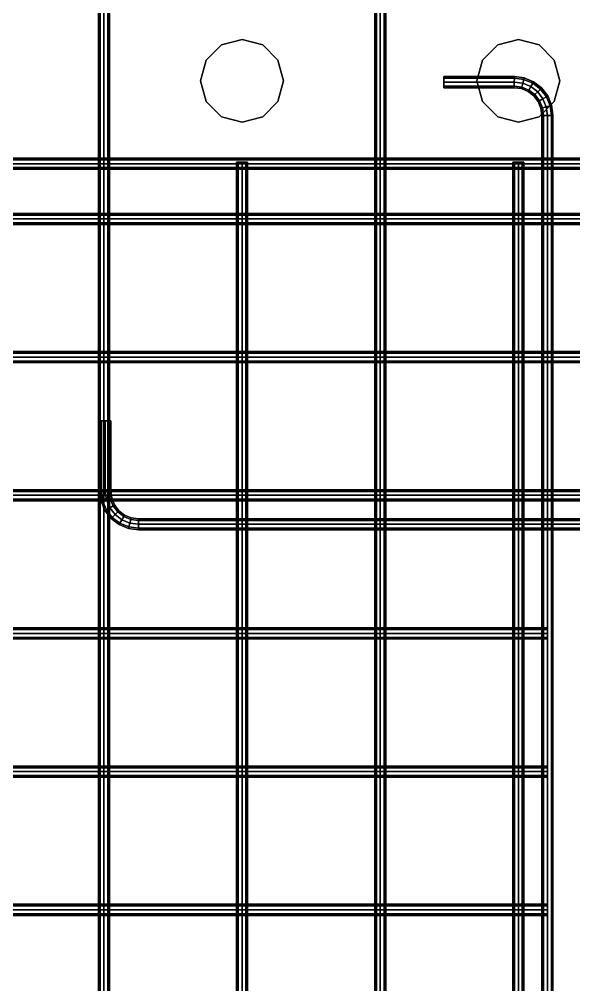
# Model space of a CAD drawing. Extents: x -6000 to 6000, y 0 to 6600.
# Drawn here: x -1522 to -720, y 3692 to 5089 of the extents above; entities that cross this region are included whole.
import ezdxf

# ---------------------------------------------------------------- set-up
doc = ezdxf.new("R2010")
doc.units = 0
for name, color, linetype in [('DUCT', 2, 'CONTINUOUS'), ('REBAR-H', 4, 'CONTINUOUS'), ('REBAR-O', 6, 'CONTINUOUS'), ('REBAR-V', 3, 'CONTINUOUS')]:
    doc.layers.add(name, color=color, linetype=linetype)

msp = doc.modelspace()

# ---------------------------------------------------------------- linework, layer by layer
at = {"layer": 'DUCT'}
for points in [[(-1200, 5060), (-1230, 5051.962), (-1230, 5051.962, 800), (-1200, 5060, 800)], [(-1170, 5051.962), (-1200, 5060), (-1200, 5060, 800), (-1170, 5051.962, 800)], [(-800, 5060), (-830, 5051.962), (-830, 5051.962, 800), (-800, 5060, 800)], [(-770, 5051.962), (-800, 5060), (-800, 5060, 800), (-770, 5051.962, 800)], [(-1230, 5051.962), (-1251.962, 5030), (-1251.962, 5030, 800), (-1230, 5051.962, 800)], [(-1148.038, 5030), (-1170, 5051.962), (-1170, 5051.962, 800), (-1148.038, 5030, 800)], [(-830, 5051.962), (-851.962, 5030), (-851.962, 5030, 800), (-830, 5051.962, 800)], [(-748.038, 5030), (-770, 5051.962), (-770, 5051.962, 800), (-748.038, 5030, 800)], [(-1251.962, 5030), (-1260, 5000), (-1260, 5000, 800), (-1251.962, 5030, 800)], [(-1140, 5000), (-1148.038, 5030), (-1148.038, 5030, 800), (-1140, 5000, 800)], [(-851.962, 5030), (-860, 5000), (-860, 5000, 800), (-851.962, 5030, 800)], [(-740, 5000), (-748.038, 5030), (-748.038, 5030, 800), (-740, 5000, 800)], [(-1260, 5000), (-1251.962, 4970), (-1251.962, 4970, 800), (-1260, 5000, 800)], [(-1148.038, 4970), (-1140, 5000), (-1140, 5000, 800), (-1148.038, 4970, 800)], [(-860, 5000), (-851.962, 4970), (-851.962, 4970, 800), (-860, 5000, 800)], [(-748.038, 4970), (-740, 5000), (-740, 5000, 800), (-748.038, 4970, 800)], [(-1251.962, 4970), (-1230, 4948.038), (-1230, 4948.038, 800), (-1251.962, 4970, 800)], [(-1170, 4948.038), (-1148.038, 4970), (-1148.038, 4970, 800), (-1170, 4948.038, 800)], [(-851.962, 4970), (-830, 4948.038), (-830, 4948.038, 800), (-851.962, 4970, 800)], [(-770, 4948.038), (-748.038, 4970), (-748.038, 4970, 800), (-770, 4948.038, 800)], [(-1230, 4948.038), (-1200, 4940), (-1200, 4940, 800), (-1230, 4948.038, 800)], [(-1200, 4940), (-1170, 4948.038), (-1170, 4948.038, 800), (-1200, 4940, 800)], [(-830, 4948.038), (-800, 4940), (-800, 4940, 800), (-830, 4948.038, 800)], [(-800, 4940), (-770, 4948.038), (-770, 4948.038, 800), (-800, 4940, 800)]]:
    msp.add_3dface(points, dxfattribs=at)
at = {"layer": 'REBAR-H'}
for points in [[(-5155.259, 4885.657, 52.343), (-5155.259, 4888, 58), (5155.259, 4888, 58), (5155.259, 4885.657, 52.343)], [(-5155.259, 4888, 58), (-5155.259, 4885.657, 63.657), (5155.259, 4885.657, 63.657), (5155.259, 4888, 58)], [(-5155.259, 4885.657, 736.343), (-5155.259, 4888, 742), (5155.259, 4888, 742), (5155.259, 4885.657, 736.343)], [(-5155.259, 4888, 742), (-5155.259, 4885.657, 747.657), (5155.259, 4885.657, 747.657), (5155.259, 4888, 742)], [(-5155.259, 4880, 50), (-5155.259, 4885.657, 52.343), (5155.259, 4885.657, 52.343), (5155.259, 4880, 50)], [(-5155.259, 4885.657, 63.657), (-5155.259, 4880, 66), (5155.259, 4880, 66), (5155.259, 4885.657, 63.657)], [(-5155.259, 4880, 734), (-5155.259, 4885.657, 736.343), (5155.259, 4885.657, 736.343), (5155.259, 4880, 734)], [(-5155.259, 4885.657, 747.657), (-5155.259, 4880, 750), (5155.259, 4880, 750), (5155.259, 4885.657, 747.657)], [(-5155.259, 4874.343, 52.343), (-5155.259, 4880, 50), (5155.259, 4880, 50), (5155.259, 4874.343, 52.343)], [(-5155.259, 4880, 66), (-5155.259, 4874.343, 63.657), (5155.259, 4874.343, 63.657), (5155.259, 4880, 66)], [(-5155.259, 4874.343, 736.343), (-5155.259, 4880, 734), (5155.259, 4880, 734), (5155.259, 4874.343, 736.343)], [(-5155.259, 4880, 750), (-5155.259, 4874.343, 747.657), (5155.259, 4874.343, 747.657), (5155.259, 4880, 750)], [(-5155.259, 4872, 58), (-5155.259, 4874.343, 52.343), (5155.259, 4874.343, 52.343), (5155.259, 4872, 58)], [(-5155.259, 4874.343, 63.657), (-5155.259, 4872, 58), (5155.259, 4872, 58), (5155.259, 4874.343, 63.657)], [(-5155.259, 4872, 742), (-5155.259, 4874.343, 736.343), (5155.259, 4874.343, 736.343), (5155.259, 4872, 742)], [(-5155.259, 4874.343, 747.657), (-5155.259, 4872, 742), (5155.259, 4872, 742), (5155.259, 4874.343, 747.657)], [(-5118.895, 4805.657, 52.343), (-5118.895, 4808, 58), (5118.895, 4808, 58), (5118.895, 4805.657, 52.343)], [(-5118.895, 4808, 58), (-5118.895, 4805.657, 63.657), (5118.895, 4805.657, 63.657), (5118.895, 4808, 58)], [(-5118.895, 4805.657, 736.343), (-5118.895, 4808, 742), (5118.895, 4808, 742), (5118.895, 4805.657, 736.343)], [(-5118.895, 4808, 742), (-5118.895, 4805.657, 747.657), (5118.895, 4805.657, 747.657), (5118.895, 4808, 742)], [(-5118.895, 4800, 50), (-5118.895, 4805.657, 52.343), (5118.895, 4805.657, 52.343), (5118.895, 4800, 50)], [(-5118.895, 4805.657, 63.657), (-5118.895, 4800, 66), (5118.895, 4800, 66), (5118.895, 4805.657, 63.657)], [(-5118.895, 4800, 734), (-5118.895, 4805.657, 736.343), (5118.895, 4805.657, 736.343), (5118.895, 4800, 734)], [(-5118.895, 4805.657, 747.657), (-5118.895, 4800, 750), (5118.895, 4800, 750), (5118.895, 4805.657, 747.657)], [(-5118.895, 4794.343, 52.343), (-5118.895, 4800, 50), (5118.895, 4800, 50), (5118.895, 4794.343, 52.343)], [(-5118.895, 4800, 66), (-5118.895, 4794.343, 63.657), (5118.895, 4794.343, 63.657), (5118.895, 4800, 66)], [(-5118.895, 4794.343, 736.343), (-5118.895, 4800, 734), (5118.895, 4800, 734), (5118.895, 4794.343, 736.343)], [(-5118.895, 4800, 750), (-5118.895, 4794.343, 747.657), (5118.895, 4794.343, 747.657), (5118.895, 4800, 750)], [(-5118.895, 4792, 58), (-5118.895, 4794.343, 52.343), (5118.895, 4794.343, 52.343), (5118.895, 4792, 58)], [(-5118.895, 4794.343, 63.657), (-5118.895, 4792, 58), (5118.895, 4792, 58), (5118.895, 4794.343, 63.657)], [(-5118.895, 4792, 742), (-5118.895, 4794.343, 736.343), (5118.895, 4794.343, 736.343), (5118.895, 4792, 742)], [(-5118.895, 4794.343, 747.657), (-5118.895, 4792, 742), (5118.895, 4792, 742), (5118.895, 4794.343, 747.657)], [(-5027.986, 4605.657, 52.343), (-5027.986, 4608, 58), (5027.986, 4608, 58), (5027.986, 4605.657, 52.343)], [(-5027.986, 4608, 58), (-5027.986, 4605.657, 63.657), (5027.986, 4605.657, 63.657), (5027.986, 4608, 58)], [(-5027.986, 4605.657, 736.343), (-5027.986, 4608, 742), (5027.986, 4608, 742), (5027.986, 4605.657, 736.343)], [(-5027.986, 4608, 742), (-5027.986, 4605.657, 747.657), (5027.986, 4605.657, 747.657), (5027.986, 4608, 742)], [(-5027.986, 4600, 50), (-5027.986, 4605.657, 52.343), (5027.986, 4605.657, 52.343), (5027.986, 4600, 50)], [(-5027.986, 4605.657, 63.657), (-5027.986, 4600, 66), (5027.986, 4600, 66), (5027.986, 4605.657, 63.657)], [(-5027.986, 4600, 734), (-5027.986, 4605.657, 736.343), (5027.986, 4605.657, 736.343), (5027.986, 4600, 734)], [(-5027.986, 4605.657, 747.657), (-5027.986, 4600, 750), (5027.986, 4600, 750), (5027.986, 4605.657, 747.657)], [(-5027.986, 4594.343, 52.343), (-5027.986, 4600, 50), (5027.986, 4600, 50), (5027.986, 4594.343, 52.343)], [(-5027.986, 4600, 66), (-5027.986, 4594.343, 63.657), (5027.986, 4594.343, 63.657), (5027.986, 4600, 66)], [(-5027.986, 4594.343, 736.343), (-5027.986, 4600, 734), (5027.986, 4600, 734), (5027.986, 4594.343, 736.343)], [(-5027.986, 4600, 750), (-5027.986, 4594.343, 747.657), (5027.986, 4594.343, 747.657), (5027.986, 4600, 750)], [(-5027.986, 4592, 58), (-5027.986, 4594.343, 52.343), (5027.986, 4594.343, 52.343), (5027.986, 4592, 58)], [(-5027.986, 4594.343, 63.657), (-5027.986, 4592, 58), (5027.986, 4592, 58), (5027.986, 4594.343, 63.657)], [(-5027.986, 4592, 742), (-5027.986, 4594.343, 736.343), (5027.986, 4594.343, 736.343), (5027.986, 4592, 742)], [(-5027.986, 4594.343, 747.657), (-5027.986, 4592, 742), (5027.986, 4592, 742), (5027.986, 4594.343, 747.657)], [(-4937.077, 4405.657, 52.343), (-4937.077, 4408, 58), (4937.077, 4408, 58), (4937.077, 4405.657, 52.343)], [(-4937.077, 4408, 58), (-4937.077, 4405.657, 63.657), (4937.077, 4405.657, 63.657), (4937.077, 4408, 58)], [(-4937.077, 4405.657, 736.343), (-4937.077, 4408, 742), (4937.077, 4408, 742), (4937.077, 4405.657, 736.343)], [(-4937.077, 4408, 742), (-4937.077, 4405.657, 747.657), (4937.077, 4405.657, 747.657), (4937.077, 4408, 742)], [(-4937.077, 4400, 50), (-4937.077, 4405.657, 52.343), (4937.077, 4405.657, 52.343), (4937.077, 4400, 50)], [(-4937.077, 4405.657, 63.657), (-4937.077, 4400, 66), (4937.077, 4400, 66), (4937.077, 4405.657, 63.657)], [(-4937.077, 4400, 734), (-4937.077, 4405.657, 736.343), (4937.077, 4405.657, 736.343), (4937.077, 4400, 734)], [(-4937.077, 4405.657, 747.657), (-4937.077, 4400, 750), (4937.077, 4400, 750), (4937.077, 4405.657, 747.657)], [(-4937.077, 4394.343, 52.343), (-4937.077, 4400, 50), (4937.077, 4400, 50), (4937.077, 4394.343, 52.343)], [(-4937.077, 4400, 66), (-4937.077, 4394.343, 63.657), (4937.077, 4394.343, 63.657), (4937.077, 4400, 66)], [(-4937.077, 4394.343, 736.343), (-4937.077, 4400, 734), (4937.077, 4400, 734), (4937.077, 4394.343, 736.343)], [(-4937.077, 4400, 750), (-4937.077, 4394.343, 747.657), (4937.077, 4394.343, 747.657), (4937.077, 4400, 750)], [(-4937.077, 4392, 58), (-4937.077, 4394.343, 52.343), (4937.077, 4394.343, 52.343), (4937.077, 4392, 58)], [(-4937.077, 4394.343, 63.657), (-4937.077, 4392, 58), (4937.077, 4392, 58), (4937.077, 4394.343, 63.657)], [(-4937.077, 4392, 742), (-4937.077, 4394.343, 736.343), (4937.077, 4394.343, 736.343), (4937.077, 4392, 742)], [(-4937.077, 4394.343, 747.657), (-4937.077, 4392, 742), (4937.077, 4392, 742), (4937.077, 4394.343, 747.657)], [(-4846.168, 4205.657, 52.343), (-4846.168, 4208, 58), (-758, 4208, 58), (-758, 4205.657, 52.343)], [(-4846.168, 4208, 58), (-4846.168, 4205.657, 63.657), (-758, 4205.657, 63.657), (-758, 4208, 58)], [(-4846.168, 4205.657, 736.343), (-4846.168, 4208, 742), (-758, 4208, 742), (-758, 4205.657, 736.343)], [(-4846.168, 4208, 742), (-4846.168, 4205.657, 747.657), (-758, 4205.657, 747.657), (-758, 4208, 742)], [(-4846.168, 4200, 50), (-4846.168, 4205.657, 52.343), (-758, 4205.657, 52.343), (-758, 4200, 50)], [(-4846.168, 4205.657, 63.657), (-4846.168, 4200, 66), (-758, 4200, 66), (-758, 4205.657, 63.657)], [(-4846.168, 4200, 734), (-4846.168, 4205.657, 736.343), (-758, 4205.657, 736.343), (-758, 4200, 734)], [(-4846.168, 4205.657, 747.657), (-4846.168, 4200, 750), (-758, 4200, 750), (-758, 4205.657, 747.657)], [(-4846.168, 4194.343, 52.343), (-4846.168, 4200, 50), (-758, 4200, 50), (-758, 4194.343, 52.343)], [(-4846.168, 4200, 66), (-4846.168, 4194.343, 63.657), (-758, 4194.343, 63.657), (-758, 4200, 66)], [(-4846.168, 4194.343, 736.343), (-4846.168, 4200, 734), (-758, 4200, 734), (-758, 4194.343, 736.343)], [(-4846.168, 4200, 750), (-4846.168, 4194.343, 747.657), (-758, 4194.343, 747.657), (-758, 4200, 750)], [(-4846.168, 4192, 58), (-4846.168, 4194.343, 52.343), (-758, 4194.343, 52.343), (-758, 4192, 58)], [(-4846.168, 4194.343, 63.657), (-4846.168, 4192, 58), (-758, 4192, 58), (-758, 4194.343, 63.657)], [(-4846.168, 4192, 742), (-4846.168, 4194.343, 736.343), (-758, 4194.343, 736.343), (-758, 4192, 742)], [(-4846.168, 4194.343, 747.657), (-4846.168, 4192, 742), (-758, 4192, 742), (-758, 4194.343, 747.657)], [(-4755.259, 4005.657, 52.343), (-4755.259, 4008, 58), (-758, 4008, 58), (-758, 4005.657, 52.343)], [(-4755.259, 4008, 58), (-4755.259, 4005.657, 63.657), (-758, 4005.657, 63.657), (-758, 4008, 58)], [(-4755.259, 4005.657, 736.343), (-4755.259, 4008, 742), (-758, 4008, 742), (-758, 4005.657, 736.343)], [(-4755.259, 4008, 742), (-4755.259, 4005.657, 747.657), (-758, 4005.657, 747.657), (-758, 4008, 742)], [(-4755.259, 4000, 50), (-4755.259, 4005.657, 52.343), (-758, 4005.657, 52.343), (-758, 4000, 50)], [(-4755.259, 4005.657, 63.657), (-4755.259, 4000, 66), (-758, 4000, 66), (-758, 4005.657, 63.657)], [(-4755.259, 4000, 734), (-4755.259, 4005.657, 736.343), (-758, 4005.657, 736.343), (-758, 4000, 734)], [(-4755.259, 4005.657, 747.657), (-4755.259, 4000, 750), (-758, 4000, 750), (-758, 4005.657, 747.657)], [(-4755.259, 3994.343, 52.343), (-4755.259, 4000, 50), (-758, 4000, 50), (-758, 3994.343, 52.343)], [(-4755.259, 4000, 66), (-4755.259, 3994.343, 63.657), (-758, 3994.343, 63.657), (-758, 4000, 66)], [(-4755.259, 3994.343, 736.343), (-4755.259, 4000, 734), (-758, 4000, 734), (-758, 3994.343, 736.343)], [(-4755.259, 4000, 750), (-4755.259, 3994.343, 747.657), (-758, 3994.343, 747.657), (-758, 4000, 750)], [(-4755.259, 3992, 58), (-4755.259, 3994.343, 52.343), (-758, 3994.343, 52.343), (-758, 3992, 58)], [(-4755.259, 3994.343, 63.657), (-4755.259, 3992, 58), (-758, 3992, 58), (-758, 3994.343, 63.657)], [(-4755.259, 3992, 742), (-4755.259, 3994.343, 736.343), (-758, 3994.343, 736.343), (-758, 3992, 742)], [(-4755.259, 3994.343, 747.657), (-4755.259, 3992, 742), (-758, 3992, 742), (-758, 3994.343, 747.657)], [(-4664.35, 3805.657, 52.343), (-4664.35, 3808, 58), (-758, 3808, 58), (-758, 3805.657, 52.343)], [(-4664.35, 3808, 58), (-4664.35, 3805.657, 63.657), (-758, 3805.657, 63.657), (-758, 3808, 58)], [(-4664.35, 3805.657, 736.343), (-4664.35, 3808, 742), (-758, 3808, 742), (-758, 3805.657, 736.343)], [(-4664.35, 3808, 742), (-4664.35, 3805.657, 747.657), (-758, 3805.657, 747.657), (-758, 3808, 742)], [(-4664.35, 3800, 50), (-4664.35, 3805.657, 52.343), (-758, 3805.657, 52.343), (-758, 3800, 50)], [(-4664.35, 3805.657, 63.657), (-4664.35, 3800, 66), (-758, 3800, 66), (-758, 3805.657, 63.657)], [(-4664.35, 3800, 734), (-4664.35, 3805.657, 736.343), (-758, 3805.657, 736.343), (-758, 3800, 734)], [(-4664.35, 3805.657, 747.657), (-4664.35, 3800, 750), (-758, 3800, 750), (-758, 3805.657, 747.657)], [(-4664.35, 3794.343, 52.343), (-4664.35, 3800, 50), (-758, 3800, 50), (-758, 3794.343, 52.343)], [(-4664.35, 3800, 66), (-4664.35, 3794.343, 63.657), (-758, 3794.343, 63.657), (-758, 3800, 66)], [(-4664.35, 3794.343, 736.343), (-4664.35, 3800, 734), (-758, 3800, 734), (-758, 3794.343, 736.343)], [(-4664.35, 3800, 750), (-4664.35, 3794.343, 747.657), (-758, 3794.343, 747.657), (-758, 3800, 750)], [(-4664.35, 3792, 58), (-4664.35, 3794.343, 52.343), (-758, 3794.343, 52.343), (-758, 3792, 58)], [(-4664.35, 3794.343, 63.657), (-4664.35, 3792, 58), (-758, 3792, 58), (-758, 3794.343, 63.657)], [(-4664.35, 3792, 742), (-4664.35, 3794.343, 736.343), (-758, 3794.343, 736.343), (-758, 3792, 742)], [(-4664.35, 3794.343, 747.657), (-4664.35, 3792, 742), (-758, 3792, 742), (-758, 3794.343, 747.657)]]:
    msp.add_3dface(points, dxfattribs=at)
at = {"layer": 'REBAR-O'}
for points in [[(-805.886, 5005.999, 58), (-805.919, 5003.656, 52.343), (-908, 5003.657, 52.343), (-908, 5006, 58)], [(-805.919, 5003.656, 63.657), (-805.886, 5005.999, 58), (-908, 5006, 58), (-908, 5003.657, 63.657)], [(-805.886, 5005.999, 742), (-805.919, 5003.656, 736.343), (-908, 5003.657, 736.343), (-908, 5006, 742)], [(-805.919, 5003.656, 747.657), (-805.886, 5005.999, 742), (-908, 5006, 742), (-908, 5003.657, 747.657)], [(-805.919, 5003.656, 52.343), (-806, 4998, 50), (-908, 4998, 50), (-908, 5003.657, 52.343)], [(-806, 4998, 66), (-805.919, 5003.656, 63.657), (-908, 5003.657, 63.657), (-908, 4998, 66)], [(-805.919, 5003.656, 736.343), (-806, 4998, 734), (-908, 4998, 734), (-908, 5003.657, 736.343)], [(-806, 4998, 750), (-805.919, 5003.656, 747.657), (-908, 5003.657, 747.657), (-908, 4998, 750)], [(-792.113, 5001.829, 52.343), (-793.577, 4996.364, 50), (-806, 4998, 50), (-805.919, 5003.656, 52.343)], [(-793.577, 4996.364, 66), (-792.113, 5001.829, 63.657), (-805.919, 5003.656, 63.657), (-806, 4998, 66)], [(-792.113, 5001.829, 736.343), (-793.577, 4996.364, 734), (-806, 4998, 734), (-805.919, 5003.656, 736.343)], [(-793.577, 4996.364, 750), (-792.113, 5001.829, 747.657), (-805.919, 5003.656, 747.657), (-806, 4998, 750)], [(-791.506, 5004.092, 58), (-792.113, 5001.829, 52.343), (-805.919, 5003.656, 52.343), (-805.886, 5005.999, 58)], [(-792.113, 5001.829, 63.657), (-791.506, 5004.092, 58), (-805.886, 5005.999, 58), (-805.919, 5003.656, 63.657)], [(-791.506, 5004.092, 742), (-792.113, 5001.829, 736.343), (-805.919, 5003.656, 736.343), (-805.886, 5005.999, 742)], [(-792.113, 5001.829, 747.657), (-791.506, 5004.092, 742), (-805.886, 5005.999, 742), (-805.919, 5003.656, 747.657)], [(-778, 4998.497, 58), (-779.172, 4996.468, 52.343), (-792.113, 5001.829, 52.343), (-791.506, 5004.092, 58)], [(-779.172, 4996.468, 63.657), (-778, 4998.497, 58), (-791.506, 5004.092, 58), (-792.113, 5001.829, 63.657)], [(-778, 4998.497, 742), (-779.172, 4996.468, 736.343), (-792.113, 5001.829, 736.343), (-791.506, 5004.092, 742)], [(-779.172, 4996.468, 747.657), (-778, 4998.497, 742), (-791.506, 5004.092, 742), (-792.113, 5001.829, 747.657)], [(-806, 4998, 50), (-806.081, 4992.344, 52.343), (-908, 4992.343, 52.343), (-908, 4998, 50)], [(-806.081, 4992.344, 63.657), (-806, 4998, 66), (-908, 4998, 66), (-908, 4992.343, 63.657)], [(-806, 4998, 734), (-806.081, 4992.344, 736.343), (-908, 4992.343, 736.343), (-908, 4998, 734)], [(-806.081, 4992.344, 747.657), (-806, 4998, 750), (-908, 4998, 750), (-908, 4992.343, 747.657)], [(-806.081, 4992.344, 52.343), (-806.114, 4990.001, 58), (-908, 4990, 58), (-908, 4992.343, 52.343)], [(-806.114, 4990.001, 58), (-806.081, 4992.344, 63.657), (-908, 4992.343, 63.657), (-908, 4990, 58)], [(-806.081, 4992.344, 736.343), (-806.114, 4990.001, 742), (-908, 4990, 742), (-908, 4992.343, 736.343)], [(-806.114, 4990.001, 742), (-806.081, 4992.344, 747.657), (-908, 4992.343, 747.657), (-908, 4990, 742)], [(-795.041, 4990.9, 52.343), (-795.647, 4988.637, 58), (-806.114, 4990.001, 58), (-806.081, 4992.344, 52.343)], [(-795.647, 4988.637, 58), (-795.041, 4990.9, 63.657), (-806.081, 4992.344, 63.657), (-806.114, 4990.001, 58)], [(-795.041, 4990.9, 736.343), (-795.647, 4988.637, 742), (-806.114, 4990.001, 742), (-806.081, 4992.344, 736.343)], [(-795.647, 4988.637, 742), (-795.041, 4990.9, 747.657), (-806.081, 4992.344, 747.657), (-806.114, 4990.001, 742)], [(-793.577, 4996.364, 50), (-795.041, 4990.9, 52.343), (-806.081, 4992.344, 52.343), (-806, 4998, 50)], [(-795.041, 4990.9, 63.657), (-793.577, 4996.364, 66), (-806, 4998, 66), (-806.081, 4992.344, 63.657)], [(-793.577, 4996.364, 734), (-795.041, 4990.9, 736.343), (-806.081, 4992.344, 736.343), (-806, 4998, 734)], [(-795.041, 4990.9, 747.657), (-793.577, 4996.364, 750), (-806, 4998, 750), (-806.081, 4992.344, 747.657)], [(-784.828, 4986.67, 52.343), (-786, 4984.641, 58), (-795.647, 4988.637, 58), (-795.041, 4990.9, 52.343)], [(-786, 4984.641, 58), (-784.828, 4986.67, 63.657), (-795.041, 4990.9, 63.657), (-795.647, 4988.637, 58)], [(-784.828, 4986.67, 736.343), (-786, 4984.641, 742), (-795.647, 4988.637, 742), (-795.041, 4990.9, 736.343)], [(-786, 4984.641, 742), (-784.828, 4986.67, 747.657), (-795.041, 4990.9, 747.657), (-795.647, 4988.637, 742)], [(-782, 4991.569, 50), (-784.828, 4986.67, 52.343), (-795.041, 4990.9, 52.343), (-793.577, 4996.364, 50)], [(-784.828, 4986.67, 63.657), (-782, 4991.569, 66), (-793.577, 4996.364, 66), (-795.041, 4990.9, 63.657)], [(-782, 4991.569, 734), (-784.828, 4986.67, 736.343), (-795.041, 4990.9, 736.343), (-793.577, 4996.364, 734)], [(-784.828, 4986.67, 747.657), (-782, 4991.569, 750), (-793.577, 4996.364, 750), (-795.041, 4990.9, 747.657)], [(-779.172, 4996.468, 52.343), (-782, 4991.569, 50), (-793.577, 4996.364, 50), (-792.113, 5001.829, 52.343)], [(-782, 4991.569, 66), (-779.172, 4996.468, 63.657), (-792.113, 5001.829, 63.657), (-793.577, 4996.364, 66)], [(-779.172, 4996.468, 736.343), (-782, 4991.569, 734), (-793.577, 4996.364, 734), (-792.113, 5001.829, 736.343)], [(-782, 4991.569, 750), (-779.172, 4996.468, 747.657), (-792.113, 5001.829, 747.657), (-793.577, 4996.364, 750)], [(-772.059, 4983.941, 50), (-776.059, 4979.941, 52.343), (-784.828, 4986.67, 52.343), (-782, 4991.569, 50)], [(-776.059, 4979.941, 63.657), (-772.059, 4983.941, 66), (-782, 4991.569, 66), (-784.828, 4986.67, 63.657)], [(-772.059, 4983.941, 734), (-776.059, 4979.941, 736.343), (-784.828, 4986.67, 736.343), (-782, 4991.569, 734)], [(-776.059, 4979.941, 747.657), (-772.059, 4983.941, 750), (-782, 4991.569, 750), (-784.828, 4986.67, 747.657)], [(-768.059, 4987.941, 52.343), (-772.059, 4983.941, 50), (-782, 4991.569, 50), (-779.172, 4996.468, 52.343)], [(-772.059, 4983.941, 66), (-768.059, 4987.941, 63.657), (-779.172, 4996.468, 63.657), (-782, 4991.569, 66)], [(-768.059, 4987.941, 736.343), (-772.059, 4983.941, 734), (-782, 4991.569, 734), (-779.172, 4996.468, 736.343)], [(-772.059, 4983.941, 750), (-768.059, 4987.941, 747.657), (-779.172, 4996.468, 747.657), (-782, 4991.569, 750)], [(-766.402, 4989.598, 58), (-768.059, 4987.941, 52.343), (-779.172, 4996.468, 52.343), (-778, 4998.497, 58)], [(-768.059, 4987.941, 63.657), (-766.402, 4989.598, 58), (-778, 4998.497, 58), (-779.172, 4996.468, 63.657)], [(-766.402, 4989.598, 742), (-768.059, 4987.941, 736.343), (-779.172, 4996.468, 736.343), (-778, 4998.497, 742)], [(-768.059, 4987.941, 747.657), (-766.402, 4989.598, 742), (-778, 4998.497, 742), (-779.172, 4996.468, 747.657)], [(-757.503, 4978, 58), (-759.532, 4976.828, 52.343), (-768.059, 4987.941, 52.343), (-766.402, 4989.598, 58)], [(-759.532, 4976.828, 63.657), (-757.503, 4978, 58), (-766.402, 4989.598, 58), (-768.059, 4987.941, 63.657)], [(-757.503, 4978, 742), (-759.532, 4976.828, 736.343), (-768.059, 4987.941, 736.343), (-766.402, 4989.598, 742)], [(-759.532, 4976.828, 747.657), (-757.503, 4978, 742), (-766.402, 4989.598, 742), (-768.059, 4987.941, 747.657)], [(-776.059, 4979.941, 52.343), (-777.716, 4978.284, 58), (-786, 4984.641, 58), (-784.828, 4986.67, 52.343)], [(-777.716, 4978.284, 58), (-776.059, 4979.941, 63.657), (-784.828, 4986.67, 63.657), (-786, 4984.641, 58)], [(-776.059, 4979.941, 736.343), (-777.716, 4978.284, 742), (-786, 4984.641, 742), (-784.828, 4986.67, 736.343)], [(-777.716, 4978.284, 742), (-776.059, 4979.941, 747.657), (-784.828, 4986.67, 747.657), (-786, 4984.641, 742)], [(-769.33, 4971.172, 52.343), (-771.359, 4970, 58), (-777.716, 4978.284, 58), (-776.059, 4979.941, 52.343)], [(-771.359, 4970, 58), (-769.33, 4971.172, 63.657), (-776.059, 4979.941, 63.657), (-777.716, 4978.284, 58)], [(-769.33, 4971.172, 736.343), (-771.359, 4970, 742), (-777.716, 4978.284, 742), (-776.059, 4979.941, 736.343)], [(-771.359, 4970, 742), (-769.33, 4971.172, 747.657), (-776.059, 4979.941, 747.657), (-777.716, 4978.284, 742)], [(-764.431, 4974, 50), (-769.33, 4971.172, 52.343), (-776.059, 4979.941, 52.343), (-772.059, 4983.941, 50)], [(-769.33, 4971.172, 63.657), (-764.431, 4974, 66), (-772.059, 4983.941, 66), (-776.059, 4979.941, 63.657)], [(-764.431, 4974, 734), (-769.33, 4971.172, 736.343), (-776.059, 4979.941, 736.343), (-772.059, 4983.941, 734)], [(-769.33, 4971.172, 747.657), (-764.431, 4974, 750), (-772.059, 4983.941, 750), (-776.059, 4979.941, 747.657)], [(-759.532, 4976.828, 52.343), (-764.431, 4974, 50), (-772.059, 4983.941, 50), (-768.059, 4987.941, 52.343)], [(-764.431, 4974, 66), (-759.532, 4976.828, 63.657), (-768.059, 4987.941, 63.657), (-772.059, 4983.941, 66)], [(-759.532, 4976.828, 736.343), (-764.431, 4974, 734), (-772.059, 4983.941, 734), (-768.059, 4987.941, 736.343)], [(-764.431, 4974, 750), (-759.532, 4976.828, 747.657), (-768.059, 4987.941, 747.657), (-772.059, 4983.941, 750)], [(-754.171, 4963.887, 52.343), (-759.636, 4962.423, 50), (-764.431, 4974, 50), (-759.532, 4976.828, 52.343)], [(-759.636, 4962.423, 66), (-754.171, 4963.887, 63.657), (-759.532, 4976.828, 63.657), (-764.431, 4974, 66)], [(-754.171, 4963.887, 736.343), (-759.636, 4962.423, 734), (-764.431, 4974, 734), (-759.532, 4976.828, 736.343)], [(-759.636, 4962.423, 750), (-754.171, 4963.887, 747.657), (-759.532, 4976.828, 747.657), (-764.431, 4974, 750)], [(-751.908, 4964.494, 58), (-754.171, 4963.887, 52.343), (-759.532, 4976.828, 52.343), (-757.503, 4978, 58)], [(-754.171, 4963.887, 63.657), (-751.908, 4964.494, 58), (-757.503, 4978, 58), (-759.532, 4976.828, 63.657)], [(-751.908, 4964.494, 742), (-754.171, 4963.887, 736.343), (-759.532, 4976.828, 736.343), (-757.503, 4978, 742)], [(-754.171, 4963.887, 747.657), (-751.908, 4964.494, 742), (-757.503, 4978, 742), (-759.532, 4976.828, 747.657)], [(-765.1, 4960.959, 52.343), (-767.363, 4960.353, 58), (-771.359, 4970, 58), (-769.33, 4971.172, 52.343)], [(-767.363, 4960.353, 58), (-765.1, 4960.959, 63.657), (-769.33, 4971.172, 63.657), (-771.359, 4970, 58)], [(-765.1, 4960.959, 736.343), (-767.363, 4960.353, 742), (-771.359, 4970, 742), (-769.33, 4971.172, 736.343)], [(-767.363, 4960.353, 742), (-765.1, 4960.959, 747.657), (-769.33, 4971.172, 747.657), (-771.359, 4970, 742)], [(-759.636, 4962.423, 50), (-765.1, 4960.959, 52.343), (-769.33, 4971.172, 52.343), (-764.431, 4974, 50)], [(-765.1, 4960.959, 63.657), (-759.636, 4962.423, 66), (-764.431, 4974, 66), (-769.33, 4971.172, 63.657)], [(-759.636, 4962.423, 734), (-765.1, 4960.959, 736.343), (-769.33, 4971.172, 736.343), (-764.431, 4974, 734)], [(-765.1, 4960.959, 747.657), (-759.636, 4962.423, 750), (-764.431, 4974, 750), (-769.33, 4971.172, 747.657)], [(-763.657, 4949.997, 52.343), (-766, 4949.996, 58), (-767.363, 4960.353, 58), (-765.1, 4960.959, 52.343)], [(-766, 4949.996, 58), (-763.657, 4949.997, 63.657), (-765.1, 4960.959, 63.657), (-767.363, 4960.353, 58)], [(-763.657, 4949.997, 736.343), (-766, 4949.996, 742), (-767.363, 4960.353, 742), (-765.1, 4960.959, 736.343)], [(-766, 4949.996, 742), (-763.657, 4949.997, 747.657), (-765.1, 4960.959, 747.657), (-767.363, 4960.353, 742)], [(-758, 4950, 50), (-763.657, 4949.997, 52.343), (-765.1, 4960.959, 52.343), (-759.636, 4962.423, 50)], [(-763.657, 4949.997, 63.657), (-758, 4950, 66), (-759.636, 4962.423, 66), (-765.1, 4960.959, 63.657)], [(-758, 4950, 734), (-763.657, 4949.997, 736.343), (-765.1, 4960.959, 736.343), (-759.636, 4962.423, 734)], [(-763.657, 4949.997, 747.657), (-758, 4950, 750), (-759.636, 4962.423, 750), (-765.1, 4960.959, 747.657)], [(-752.343, 4950.003, 52.343), (-758, 4950, 50), (-759.636, 4962.423, 50), (-754.171, 4963.887, 52.343)], [(-758, 4950, 66), (-752.343, 4950.003, 63.657), (-754.171, 4963.887, 63.657), (-759.636, 4962.423, 66)], [(-752.343, 4950.003, 736.343), (-758, 4950, 734), (-759.636, 4962.423, 734), (-754.171, 4963.887, 736.343)], [(-758, 4950, 750), (-752.343, 4950.003, 747.657), (-754.171, 4963.887, 747.657), (-759.636, 4962.423, 750)], [(-750, 4950.004, 58), (-752.343, 4950.003, 52.343), (-754.171, 4963.887, 52.343), (-751.908, 4964.494, 58)], [(-752.343, 4950.003, 63.657), (-750, 4950.004, 58), (-751.908, 4964.494, 58), (-754.171, 4963.887, 63.657)], [(-750, 4950.004, 742), (-752.343, 4950.003, 736.343), (-754.171, 4963.887, 736.343), (-751.908, 4964.494, 742)], [(-752.343, 4950.003, 747.657), (-750, 4950.004, 742), (-751.908, 4964.494, 742), (-754.171, 4963.887, 747.657)], [(-763.657, 1650.003, 52.343), (-766, 1650.004, 58), (-766, 4949.996, 58), (-763.657, 4949.997, 52.343)], [(-766, 1650.004, 58), (-763.657, 1650.003, 63.657), (-763.657, 4949.997, 63.657), (-766, 4949.996, 58)], [(-763.657, 1650.003, 736.343), (-766, 1650.004, 742), (-766, 4949.996, 742), (-763.657, 4949.997, 736.343)], [(-766, 1650.004, 742), (-763.657, 1650.003, 747.657), (-763.657, 4949.997, 747.657), (-766, 4949.996, 742)], [(-758, 1650, 50), (-763.657, 1650.003, 52.343), (-763.657, 4949.997, 52.343), (-758, 4950, 50)], [(-763.657, 1650.003, 63.657), (-758, 1650, 66), (-758, 4950, 66), (-763.657, 4949.997, 63.657)], [(-758, 1650, 734), (-763.657, 1650.003, 736.343), (-763.657, 4949.997, 736.343), (-758, 4950, 734)], [(-763.657, 1650.003, 747.657), (-758, 1650, 750), (-758, 4950, 750), (-763.657, 4949.997, 747.657)], [(-752.343, 1649.997, 52.343), (-758, 1650, 50), (-758, 4950, 50), (-752.343, 4950.003, 52.343)], [(-758, 1650, 66), (-752.343, 1649.997, 63.657), (-752.343, 4950.003, 63.657), (-758, 4950, 66)], [(-752.343, 1649.997, 736.343), (-758, 1650, 734), (-758, 4950, 734), (-752.343, 4950.003, 736.343)], [(-758, 1650, 750), (-752.343, 1649.997, 747.657), (-752.343, 4950.003, 747.657), (-758, 4950, 750)], [(-750, 1649.996, 58), (-752.343, 1649.997, 52.343), (-752.343, 4950.003, 52.343), (-750, 4950.004, 58)], [(-752.343, 1649.997, 63.657), (-750, 1649.996, 58), (-750, 4950.004, 58), (-752.343, 4950.003, 63.657)], [(-750, 1649.996, 742), (-752.343, 1649.997, 736.343), (-752.343, 4950.003, 736.343), (-750, 4950.004, 742)], [(-752.343, 1649.997, 747.657), (-750, 1649.996, 742), (-750, 4950.004, 742), (-752.343, 4950.003, 747.657)], [(-1406, 4508, 58), (-1403.657, 4508, 52.343), (-1403.656, 4405.919, 52.343), (-1405.999, 4405.886, 58)], [(-1403.657, 4508, 63.657), (-1406, 4508, 58), (-1405.999, 4405.886, 58), (-1403.656, 4405.919, 63.657)], [(-1406, 4508, 742), (-1403.657, 4508, 736.343), (-1403.656, 4405.919, 736.343), (-1405.999, 4405.886, 742)], [(-1403.657, 4508, 747.657), (-1406, 4508, 742), (-1405.999, 4405.886, 742), (-1403.656, 4405.919, 747.657)], [(-1403.657, 4508, 52.343), (-1398, 4508, 50), (-1398, 4406, 50), (-1403.656, 4405.919, 52.343)], [(-1398, 4508, 66), (-1403.657, 4508, 63.657), (-1403.656, 4405.919, 63.657), (-1398, 4406, 66)], [(-1403.657, 4508, 736.343), (-1398, 4508, 734), (-1398, 4406, 734), (-1403.656, 4405.919, 736.343)], [(-1398, 4508, 750), (-1403.657, 4508, 747.657), (-1403.656, 4405.919, 747.657), (-1398, 4406, 750)], [(-1398, 4508, 50), (-1392.343, 4508, 52.343), (-1392.344, 4406.081, 52.343), (-1398, 4406, 50)], [(-1392.343, 4508, 63.657), (-1398, 4508, 66), (-1398, 4406, 66), (-1392.344, 4406.081, 63.657)], [(-1398, 4508, 734), (-1392.343, 4508, 736.343), (-1392.344, 4406.081, 736.343), (-1398, 4406, 734)], [(-1392.343, 4508, 747.657), (-1398, 4508, 750), (-1398, 4406, 750), (-1392.344, 4406.081, 747.657)], [(-1392.343, 4508, 52.343), (-1390, 4508, 58), (-1390.001, 4406.114, 58), (-1392.344, 4406.081, 52.343)], [(-1390, 4508, 58), (-1392.343, 4508, 63.657), (-1392.344, 4406.081, 63.657), (-1390.001, 4406.114, 58)], [(-1392.343, 4508, 736.343), (-1390, 4508, 742), (-1390.001, 4406.114, 742), (-1392.344, 4406.081, 736.343)], [(-1390, 4508, 742), (-1392.343, 4508, 747.657), (-1392.344, 4406.081, 747.657), (-1390.001, 4406.114, 742)], [(-1405.999, 4405.886, 58), (-1403.656, 4405.919, 52.343), (-1401.829, 4392.113, 52.343), (-1404.092, 4391.506, 58)], [(-1403.656, 4405.919, 63.657), (-1405.999, 4405.886, 58), (-1404.092, 4391.506, 58), (-1401.829, 4392.113, 63.657)], [(-1405.999, 4405.886, 742), (-1403.656, 4405.919, 736.343), (-1401.829, 4392.113, 736.343), (-1404.092, 4391.506, 742)], [(-1403.656, 4405.919, 747.657), (-1405.999, 4405.886, 742), (-1404.092, 4391.506, 742), (-1401.829, 4392.113, 747.657)], [(-1403.656, 4405.919, 52.343), (-1398, 4406, 50), (-1396.364, 4393.577, 50), (-1401.829, 4392.113, 52.343)], [(-1398, 4406, 66), (-1403.656, 4405.919, 63.657), (-1401.829, 4392.113, 63.657), (-1396.364, 4393.577, 66)], [(-1403.656, 4405.919, 736.343), (-1398, 4406, 734), (-1396.364, 4393.577, 734), (-1401.829, 4392.113, 736.343)], [(-1398, 4406, 750), (-1403.656, 4405.919, 747.657), (-1401.829, 4392.113, 747.657), (-1396.364, 4393.577, 750)], [(-1398, 4406, 50), (-1392.344, 4406.081, 52.343), (-1390.9, 4395.041, 52.343), (-1396.364, 4393.577, 50)], [(-1392.344, 4406.081, 63.657), (-1398, 4406, 66), (-1396.364, 4393.577, 66), (-1390.9, 4395.041, 63.657)], [(-1398, 4406, 734), (-1392.344, 4406.081, 736.343), (-1390.9, 4395.041, 736.343), (-1396.364, 4393.577, 734)], [(-1392.344, 4406.081, 747.657), (-1398, 4406, 750), (-1396.364, 4393.577, 750), (-1390.9, 4395.041, 747.657)], [(-1392.344, 4406.081, 52.343), (-1390.001, 4406.114, 58), (-1388.637, 4395.647, 58), (-1390.9, 4395.041, 52.343)], [(-1390.001, 4406.114, 58), (-1392.344, 4406.081, 63.657), (-1390.9, 4395.041, 63.657), (-1388.637, 4395.647, 58)], [(-1392.344, 4406.081, 736.343), (-1390.001, 4406.114, 742), (-1388.637, 4395.647, 742), (-1390.9, 4395.041, 736.343)], [(-1390.001, 4406.114, 742), (-1392.344, 4406.081, 747.657), (-1390.9, 4395.041, 747.657), (-1388.637, 4395.647, 742)], [(-1404.092, 4391.506, 58), (-1401.829, 4392.113, 52.343), (-1396.468, 4379.172, 52.343), (-1398.497, 4378, 58)], [(-1401.829, 4392.113, 63.657), (-1404.092, 4391.506, 58), (-1398.497, 4378, 58), (-1396.468, 4379.172, 63.657)], [(-1404.092, 4391.506, 742), (-1401.829, 4392.113, 736.343), (-1396.468, 4379.172, 736.343), (-1398.497, 4378, 742)], [(-1401.829, 4392.113, 747.657), (-1404.092, 4391.506, 742), (-1398.497, 4378, 742), (-1396.468, 4379.172, 747.657)], [(-1401.829, 4392.113, 52.343), (-1396.364, 4393.577, 50), (-1391.569, 4382, 50), (-1396.468, 4379.172, 52.343)], [(-1396.364, 4393.577, 66), (-1401.829, 4392.113, 63.657), (-1396.468, 4379.172, 63.657), (-1391.569, 4382, 66)], [(-1401.829, 4392.113, 736.343), (-1396.364, 4393.577, 734), (-1391.569, 4382, 734), (-1396.468, 4379.172, 736.343)], [(-1396.364, 4393.577, 750), (-1401.829, 4392.113, 747.657), (-1396.468, 4379.172, 747.657), (-1391.569, 4382, 750)], [(-1396.364, 4393.577, 50), (-1390.9, 4395.041, 52.343), (-1386.67, 4384.828, 52.343), (-1391.569, 4382, 50)], [(-1390.9, 4395.041, 63.657), (-1396.364, 4393.577, 66), (-1391.569, 4382, 66), (-1386.67, 4384.828, 63.657)], [(-1396.364, 4393.577, 734), (-1390.9, 4395.041, 736.343), (-1386.67, 4384.828, 736.343), (-1391.569, 4382, 734)], [(-1390.9, 4395.041, 747.657), (-1396.364, 4393.577, 750), (-1391.569, 4382, 750), (-1386.67, 4384.828, 747.657)], [(-1390.9, 4395.041, 52.343), (-1388.637, 4395.647, 58), (-1384.641, 4386, 58), (-1386.67, 4384.828, 52.343)], [(-1388.637, 4395.647, 58), (-1390.9, 4395.041, 63.657), (-1386.67, 4384.828, 63.657), (-1384.641, 4386, 58)], [(-1390.9, 4395.041, 736.343), (-1388.637, 4395.647, 742), (-1384.641, 4386, 742), (-1386.67, 4384.828, 736.343)], [(-1388.637, 4395.647, 742), (-1390.9, 4395.041, 747.657), (-1386.67, 4384.828, 747.657), (-1384.641, 4386, 742)], [(-1398.497, 4378, 58), (-1396.468, 4379.172, 52.343), (-1387.941, 4368.059, 52.343), (-1389.598, 4366.402, 58)], [(-1396.468, 4379.172, 63.657), (-1398.497, 4378, 58), (-1389.598, 4366.402, 58), (-1387.941, 4368.059, 63.657)], [(-1398.497, 4378, 742), (-1396.468, 4379.172, 736.343), (-1387.941, 4368.059, 736.343), (-1389.598, 4366.402, 742)], [(-1396.468, 4379.172, 747.657), (-1398.497, 4378, 742), (-1389.598, 4366.402, 742), (-1387.941, 4368.059, 747.657)], [(-1396.468, 4379.172, 52.343), (-1391.569, 4382, 50), (-1383.941, 4372.059, 50), (-1387.941, 4368.059, 52.343)], [(-1391.569, 4382, 66), (-1396.468, 4379.172, 63.657), (-1387.941, 4368.059, 63.657), (-1383.941, 4372.059, 66)], [(-1396.468, 4379.172, 736.343), (-1391.569, 4382, 734), (-1383.941, 4372.059, 734), (-1387.941, 4368.059, 736.343)], [(-1391.569, 4382, 750), (-1396.468, 4379.172, 747.657), (-1387.941, 4368.059, 747.657), (-1383.941, 4372.059, 750)], [(-1391.569, 4382, 50), (-1386.67, 4384.828, 52.343), (-1379.941, 4376.059, 52.343), (-1383.941, 4372.059, 50)], [(-1386.67, 4384.828, 63.657), (-1391.569, 4382, 66), (-1383.941, 4372.059, 66), (-1379.941, 4376.059, 63.657)], [(-1391.569, 4382, 734), (-1386.67, 4384.828, 736.343), (-1379.941, 4376.059, 736.343), (-1383.941, 4372.059, 734)], [(-1386.67, 4384.828, 747.657), (-1391.569, 4382, 750), (-1383.941, 4372.059, 750), (-1379.941, 4376.059, 747.657)], [(-1386.67, 4384.828, 52.343), (-1384.641, 4386, 58), (-1378.284, 4377.716, 58), (-1379.941, 4376.059, 52.343)], [(-1384.641, 4386, 58), (-1386.67, 4384.828, 63.657), (-1379.941, 4376.059, 63.657), (-1378.284, 4377.716, 58)], [(-1386.67, 4384.828, 736.343), (-1384.641, 4386, 742), (-1378.284, 4377.716, 742), (-1379.941, 4376.059, 736.343)], [(-1384.641, 4386, 742), (-1386.67, 4384.828, 747.657), (-1379.941, 4376.059, 747.657), (-1378.284, 4377.716, 742)], [(-1383.941, 4372.059, 50), (-1379.941, 4376.059, 52.343), (-1371.172, 4369.33, 52.343), (-1374, 4364.431, 50)], [(-1379.941, 4376.059, 63.657), (-1383.941, 4372.059, 66), (-1374, 4364.431, 66), (-1371.172, 4369.33, 63.657)], [(-1383.941, 4372.059, 734), (-1379.941, 4376.059, 736.343), (-1371.172, 4369.33, 736.343), (-1374, 4364.431, 734)], [(-1379.941, 4376.059, 747.657), (-1383.941, 4372.059, 750), (-1374, 4364.431, 750), (-1371.172, 4369.33, 747.657)], [(-1379.941, 4376.059, 52.343), (-1378.284, 4377.716, 58), (-1370, 4371.359, 58), (-1371.172, 4369.33, 52.343)], [(-1378.284, 4377.716, 58), (-1379.941, 4376.059, 63.657), (-1371.172, 4369.33, 63.657), (-1370, 4371.359, 58)], [(-1379.941, 4376.059, 736.343), (-1378.284, 4377.716, 742), (-1370, 4371.359, 742), (-1371.172, 4369.33, 736.343)], [(-1378.284, 4377.716, 742), (-1379.941, 4376.059, 747.657), (-1371.172, 4369.33, 747.657), (-1370, 4371.359, 742)], [(-1389.598, 4366.402, 58), (-1387.941, 4368.059, 52.343), (-1376.828, 4359.532, 52.343), (-1378, 4357.503, 58)], [(-1387.941, 4368.059, 63.657), (-1389.598, 4366.402, 58), (-1378, 4357.503, 58), (-1376.828, 4359.532, 63.657)], [(-1389.598, 4366.402, 742), (-1387.941, 4368.059, 736.343), (-1376.828, 4359.532, 736.343), (-1378, 4357.503, 742)], [(-1387.941, 4368.059, 747.657), (-1389.598, 4366.402, 742), (-1378, 4357.503, 742), (-1376.828, 4359.532, 747.657)], [(-1387.941, 4368.059, 52.343), (-1383.941, 4372.059, 50), (-1374, 4364.431, 50), (-1376.828, 4359.532, 52.343)], [(-1383.941, 4372.059, 66), (-1387.941, 4368.059, 63.657), (-1376.828, 4359.532, 63.657), (-1374, 4364.431, 66)], [(-1387.941, 4368.059, 736.343), (-1383.941, 4372.059, 734), (-1374, 4364.431, 734), (-1376.828, 4359.532, 736.343)], [(-1383.941, 4372.059, 750), (-1387.941, 4368.059, 747.657), (-1376.828, 4359.532, 747.657), (-1374, 4364.431, 750)], [(-1376.828, 4359.532, 52.343), (-1374, 4364.431, 50), (-1362.423, 4359.636, 50), (-1363.887, 4354.171, 52.343)], [(-1374, 4364.431, 66), (-1376.828, 4359.532, 63.657), (-1363.887, 4354.171, 63.657), (-1362.423, 4359.636, 66)], [(-1376.828, 4359.532, 736.343), (-1374, 4364.431, 734), (-1362.423, 4359.636, 734), (-1363.887, 4354.171, 736.343)], [(-1374, 4364.431, 750), (-1376.828, 4359.532, 747.657), (-1363.887, 4354.171, 747.657), (-1362.423, 4359.636, 750)], [(-1374, 4364.431, 50), (-1371.172, 4369.33, 52.343), (-1360.959, 4365.1, 52.343), (-1362.423, 4359.636, 50)], [(-1371.172, 4369.33, 63.657), (-1374, 4364.431, 66), (-1362.423, 4359.636, 66), (-1360.959, 4365.1, 63.657)], [(-1374, 4364.431, 734), (-1371.172, 4369.33, 736.343), (-1360.959, 4365.1, 736.343), (-1362.423, 4359.636, 734)], [(-1371.172, 4369.33, 747.657), (-1374, 4364.431, 750), (-1362.423, 4359.636, 750), (-1360.959, 4365.1, 747.657)], [(-1371.172, 4369.33, 52.343), (-1370, 4371.359, 58), (-1360.353, 4367.363, 58), (-1360.959, 4365.1, 52.343)], [(-1370, 4371.359, 58), (-1371.172, 4369.33, 63.657), (-1360.959, 4365.1, 63.657), (-1360.353, 4367.363, 58)], [(-1371.172, 4369.33, 736.343), (-1370, 4371.359, 742), (-1360.353, 4367.363, 742), (-1360.959, 4365.1, 736.343)], [(-1370, 4371.359, 742), (-1371.172, 4369.33, 747.657), (-1360.959, 4365.1, 747.657), (-1360.353, 4367.363, 742)], [(-1362.423, 4359.636, 50), (-1360.959, 4365.1, 52.343), (-1349.997, 4363.657, 52.343), (-1350, 4358, 50)], [(-1360.959, 4365.1, 63.657), (-1362.423, 4359.636, 66), (-1350, 4358, 66), (-1349.997, 4363.657, 63.657)], [(-1362.423, 4359.636, 734), (-1360.959, 4365.1, 736.343), (-1349.997, 4363.657, 736.343), (-1350, 4358, 734)], [(-1360.959, 4365.1, 747.657), (-1362.423, 4359.636, 750), (-1350, 4358, 750), (-1349.997, 4363.657, 747.657)], [(-1360.959, 4365.1, 52.343), (-1360.353, 4367.363, 58), (-1349.995, 4366, 58), (-1349.997, 4363.657, 52.343)], [(-1360.353, 4367.363, 58), (-1360.959, 4365.1, 63.657), (-1349.997, 4363.657, 63.657), (-1349.995, 4366, 58)], [(-1360.959, 4365.1, 736.343), (-1360.353, 4367.363, 742), (-1349.995, 4366, 742), (-1349.997, 4363.657, 736.343)], [(-1360.353, 4367.363, 742), (-1360.959, 4365.1, 747.657), (-1349.997, 4363.657, 747.657), (-1349.995, 4366, 742)], [(-1350, 4358, 50), (-1349.997, 4363.657, 52.343), (1349.997, 4363.657, 52.343), (1350, 4358, 50)], [(-1349.997, 4363.657, 63.657), (-1350, 4358, 66), (1350, 4358, 66), (1349.997, 4363.657, 63.657)], [(-1350, 4358, 734), (-1349.997, 4363.657, 736.343), (1349.997, 4363.657, 736.343), (1350, 4358, 734)], [(-1349.997, 4363.657, 747.657), (-1350, 4358, 750), (1350, 4358, 750), (1349.997, 4363.657, 747.657)], [(-1349.997, 4363.657, 52.343), (-1349.995, 4366, 58), (1349.995, 4366, 58), (1349.997, 4363.657, 52.343)], [(-1349.995, 4366, 58), (-1349.997, 4363.657, 63.657), (1349.997, 4363.657, 63.657), (1349.995, 4366, 58)], [(-1349.997, 4363.657, 736.343), (-1349.995, 4366, 742), (1349.995, 4366, 742), (1349.997, 4363.657, 736.343)], [(-1349.995, 4366, 742), (-1349.997, 4363.657, 747.657), (1349.997, 4363.657, 747.657), (1349.995, 4366, 742)], [(-1378, 4357.503, 58), (-1376.828, 4359.532, 52.343), (-1363.887, 4354.171, 52.343), (-1364.494, 4351.908, 58)], [(-1376.828, 4359.532, 63.657), (-1378, 4357.503, 58), (-1364.494, 4351.908, 58), (-1363.887, 4354.171, 63.657)], [(-1378, 4357.503, 742), (-1376.828, 4359.532, 736.343), (-1363.887, 4354.171, 736.343), (-1364.494, 4351.908, 742)], [(-1376.828, 4359.532, 747.657), (-1378, 4357.503, 742), (-1364.494, 4351.908, 742), (-1363.887, 4354.171, 747.657)], [(-1364.494, 4351.908, 58), (-1363.887, 4354.171, 52.343), (-1350.003, 4352.343, 52.343), (-1350.005, 4350, 58)], [(-1363.887, 4354.171, 63.657), (-1364.494, 4351.908, 58), (-1350.005, 4350, 58), (-1350.003, 4352.343, 63.657)], [(-1364.494, 4351.908, 742), (-1363.887, 4354.171, 736.343), (-1350.003, 4352.343, 736.343), (-1350.005, 4350, 742)], [(-1363.887, 4354.171, 747.657), (-1364.494, 4351.908, 742), (-1350.005, 4350, 742), (-1350.003, 4352.343, 747.657)], [(-1363.887, 4354.171, 52.343), (-1362.423, 4359.636, 50), (-1350, 4358, 50), (-1350.003, 4352.343, 52.343)], [(-1362.423, 4359.636, 66), (-1363.887, 4354.171, 63.657), (-1350.003, 4352.343, 63.657), (-1350, 4358, 66)], [(-1363.887, 4354.171, 736.343), (-1362.423, 4359.636, 734), (-1350, 4358, 734), (-1350.003, 4352.343, 736.343)], [(-1362.423, 4359.636, 750), (-1363.887, 4354.171, 747.657), (-1350.003, 4352.343, 747.657), (-1350, 4358, 750)], [(-1350.005, 4350, 58), (-1350.003, 4352.343, 52.343), (1350.003, 4352.343, 52.343), (1350.005, 4350, 58)], [(-1350.003, 4352.343, 63.657), (-1350.005, 4350, 58), (1350.005, 4350, 58), (1350.003, 4352.343, 63.657)], [(-1350.005, 4350, 742), (-1350.003, 4352.343, 736.343), (1350.003, 4352.343, 736.343), (1350.005, 4350, 742)], [(-1350.003, 4352.343, 747.657), (-1350.005, 4350, 742), (1350.005, 4350, 742), (1350.003, 4352.343, 747.657)], [(-1350.003, 4352.343, 52.343), (-1350, 4358, 50), (1350, 4358, 50), (1350.003, 4352.343, 52.343)], [(-1350, 4358, 66), (-1350.003, 4352.343, 63.657), (1350.003, 4352.343, 63.657), (1350, 4358, 66)], [(-1350.003, 4352.343, 736.343), (-1350, 4358, 734), (1350, 4358, 734), (1350.003, 4352.343, 736.343)], [(-1350, 4358, 750), (-1350.003, 4352.343, 747.657), (1350.003, 4352.343, 747.657), (1350, 4358, 750)]]:
    msp.add_3dface(points, dxfattribs=at)
at = {"layer": 'REBAR-V'}
for points in [[(-1405.657, 58, 52.343), (-1408, 58, 58), (-1408, 6542, 58), (-1405.657, 6542, 52.343)], [(-1408, 58, 58), (-1405.657, 58, 63.657), (-1405.657, 6542, 63.657), (-1408, 6542, 58)], [(-1405.657, 58, 736.343), (-1408, 58, 742), (-1408, 6542, 742), (-1405.657, 6542, 736.343)], [(-1408, 58, 742), (-1405.657, 58, 747.657), (-1405.657, 6542, 747.657), (-1408, 6542, 742)], [(-1400, 58, 50), (-1405.657, 58, 52.343), (-1405.657, 6542, 52.343), (-1400, 6542, 50)], [(-1405.657, 58, 63.657), (-1400, 58, 66), (-1400, 6542, 66), (-1405.657, 6542, 63.657)], [(-1400, 58, 734), (-1405.657, 58, 736.343), (-1405.657, 6542, 736.343), (-1400, 6542, 734)], [(-1405.657, 58, 747.657), (-1400, 58, 750), (-1400, 6542, 750), (-1405.657, 6542, 747.657)], [(-1394.343, 58, 52.343), (-1400, 58, 50), (-1400, 6542, 50), (-1394.343, 6542, 52.343)], [(-1400, 58, 66), (-1394.343, 58, 63.657), (-1394.343, 6542, 63.657), (-1400, 6542, 66)], [(-1394.343, 58, 736.343), (-1400, 58, 734), (-1400, 6542, 734), (-1394.343, 6542, 736.343)], [(-1400, 58, 750), (-1394.343, 58, 747.657), (-1394.343, 6542, 747.657), (-1400, 6542, 750)], [(-1392, 58, 58), (-1394.343, 58, 52.343), (-1394.343, 6542, 52.343), (-1392, 6542, 58)], [(-1394.343, 58, 63.657), (-1392, 58, 58), (-1392, 6542, 58), (-1394.343, 6542, 63.657)], [(-1392, 58, 742), (-1394.343, 58, 736.343), (-1394.343, 6542, 736.343), (-1392, 6542, 742)], [(-1394.343, 58, 747.657), (-1392, 58, 742), (-1392, 6542, 742), (-1394.343, 6542, 747.657)], [(-1005.657, 58, 52.343), (-1008, 58, 58), (-1008, 6542, 58), (-1005.657, 6542, 52.343)], [(-1008, 58, 58), (-1005.657, 58, 63.657), (-1005.657, 6542, 63.657), (-1008, 6542, 58)], [(-1005.657, 58, 736.343), (-1008, 58, 742), (-1008, 6542, 742), (-1005.657, 6542, 736.343)], [(-1008, 58, 742), (-1005.657, 58, 747.657), (-1005.657, 6542, 747.657), (-1008, 6542, 742)], [(-1000, 58, 50), (-1005.657, 58, 52.343), (-1005.657, 6542, 52.343), (-1000, 6542, 50)], [(-1005.657, 58, 63.657), (-1000, 58, 66), (-1000, 6542, 66), (-1005.657, 6542, 63.657)], [(-1000, 58, 734), (-1005.657, 58, 736.343), (-1005.657, 6542, 736.343), (-1000, 6542, 734)], [(-1005.657, 58, 747.657), (-1000, 58, 750), (-1000, 6542, 750), (-1005.657, 6542, 747.657)], [(-994.343, 58, 52.343), (-1000, 58, 50), (-1000, 6542, 50), (-994.343, 6542, 52.343)], [(-1000, 58, 66), (-994.343, 58, 63.657), (-994.343, 6542, 63.657), (-1000, 6542, 66)], [(-994.343, 58, 736.343), (-1000, 58, 734), (-1000, 6542, 734), (-994.343, 6542, 736.343)], [(-1000, 58, 750), (-994.343, 58, 747.657), (-994.343, 6542, 747.657), (-1000, 6542, 750)], [(-992, 58, 58), (-994.343, 58, 52.343), (-994.343, 6542, 52.343), (-992, 6542, 58)], [(-994.343, 58, 63.657), (-992, 58, 58), (-992, 6542, 58), (-994.343, 6542, 63.657)], [(-992, 58, 742), (-994.343, 58, 736.343), (-994.343, 6542, 736.343), (-992, 6542, 742)], [(-994.343, 58, 747.657), (-992, 58, 742), (-992, 6542, 742), (-994.343, 6542, 747.657)], [(-1205.657, 58, 52.343), (-1208, 58, 58), (-1208, 4882, 58), (-1205.657, 4882, 52.343)], [(-1208, 58, 58), (-1205.657, 58, 63.657), (-1205.657, 4882, 63.657), (-1208, 4882, 58)], [(-1205.657, 58, 736.343), (-1208, 58, 742), (-1208, 4882, 742), (-1205.657, 4882, 736.343)], [(-1208, 58, 742), (-1205.657, 58, 747.657), (-1205.657, 4882, 747.657), (-1208, 4882, 742)], [(-1200, 58, 50), (-1205.657, 58, 52.343), (-1205.657, 4882, 52.343), (-1200, 4882, 50)], [(-1205.657, 58, 63.657), (-1200, 58, 66), (-1200, 4882, 66), (-1205.657, 4882, 63.657)], [(-1200, 58, 734), (-1205.657, 58, 736.343), (-1205.657, 4882, 736.343), (-1200, 4882, 734)], [(-1205.657, 58, 747.657), (-1200, 58, 750), (-1200, 4882, 750), (-1205.657, 4882, 747.657)], [(-1194.343, 58, 52.343), (-1200, 58, 50), (-1200, 4882, 50), (-1194.343, 4882, 52.343)], [(-1200, 58, 66), (-1194.343, 58, 63.657), (-1194.343, 4882, 63.657), (-1200, 4882, 66)], [(-1194.343, 58, 736.343), (-1200, 58, 734), (-1200, 4882, 734), (-1194.343, 4882, 736.343)], [(-1200, 58, 750), (-1194.343, 58, 747.657), (-1194.343, 4882, 747.657), (-1200, 4882, 750)], [(-1192, 58, 58), (-1194.343, 58, 52.343), (-1194.343, 4882, 52.343), (-1192, 4882, 58)], [(-1194.343, 58, 63.657), (-1192, 58, 58), (-1192, 4882, 58), (-1194.343, 4882, 63.657)], [(-1192, 58, 742), (-1194.343, 58, 736.343), (-1194.343, 4882, 736.343), (-1192, 4882, 742)], [(-1194.343, 58, 747.657), (-1192, 58, 742), (-1192, 4882, 742), (-1194.343, 4882, 747.657)], [(-805.657, 58, 52.343), (-808, 58, 58), (-808, 4882, 58), (-805.657, 4882, 52.343)], [(-808, 58, 58), (-805.657, 58, 63.657), (-805.657, 4882, 63.657), (-808, 4882, 58)], [(-805.657, 58, 736.343), (-808, 58, 742), (-808, 4882, 742), (-805.657, 4882, 736.343)], [(-808, 58, 742), (-805.657, 58, 747.657), (-805.657, 4882, 747.657), (-808, 4882, 742)], [(-800, 58, 50), (-805.657, 58, 52.343), (-805.657, 4882, 52.343), (-800, 4882, 50)], [(-805.657, 58, 63.657), (-800, 58, 66), (-800, 4882, 66), (-805.657, 4882, 63.657)], [(-800, 58, 734), (-805.657, 58, 736.343), (-805.657, 4882, 736.343), (-800, 4882, 734)], [(-805.657, 58, 747.657), (-800, 58, 750), (-800, 4882, 750), (-805.657, 4882, 747.657)], [(-794.343, 58, 52.343), (-800, 58, 50), (-800, 4882, 50), (-794.343, 4882, 52.343)], [(-800, 58, 66), (-794.343, 58, 63.657), (-794.343, 4882, 63.657), (-800, 4882, 66)], [(-794.343, 58, 736.343), (-800, 58, 734), (-800, 4882, 734), (-794.343, 4882, 736.343)], [(-800, 58, 750), (-794.343, 58, 747.657), (-794.343, 4882, 747.657), (-800, 4882, 750)], [(-792, 58, 58), (-794.343, 58, 52.343), (-794.343, 4882, 52.343), (-792, 4882, 58)], [(-794.343, 58, 63.657), (-792, 58, 58), (-792, 4882, 58), (-794.343, 4882, 63.657)], [(-792, 58, 742), (-794.343, 58, 736.343), (-794.343, 4882, 736.343), (-792, 4882, 742)], [(-794.343, 58, 747.657), (-792, 58, 742), (-792, 4882, 742), (-794.343, 4882, 747.657)]]:
    msp.add_3dface(points, dxfattribs=at)

doc.saveas('drawing.dxf')
